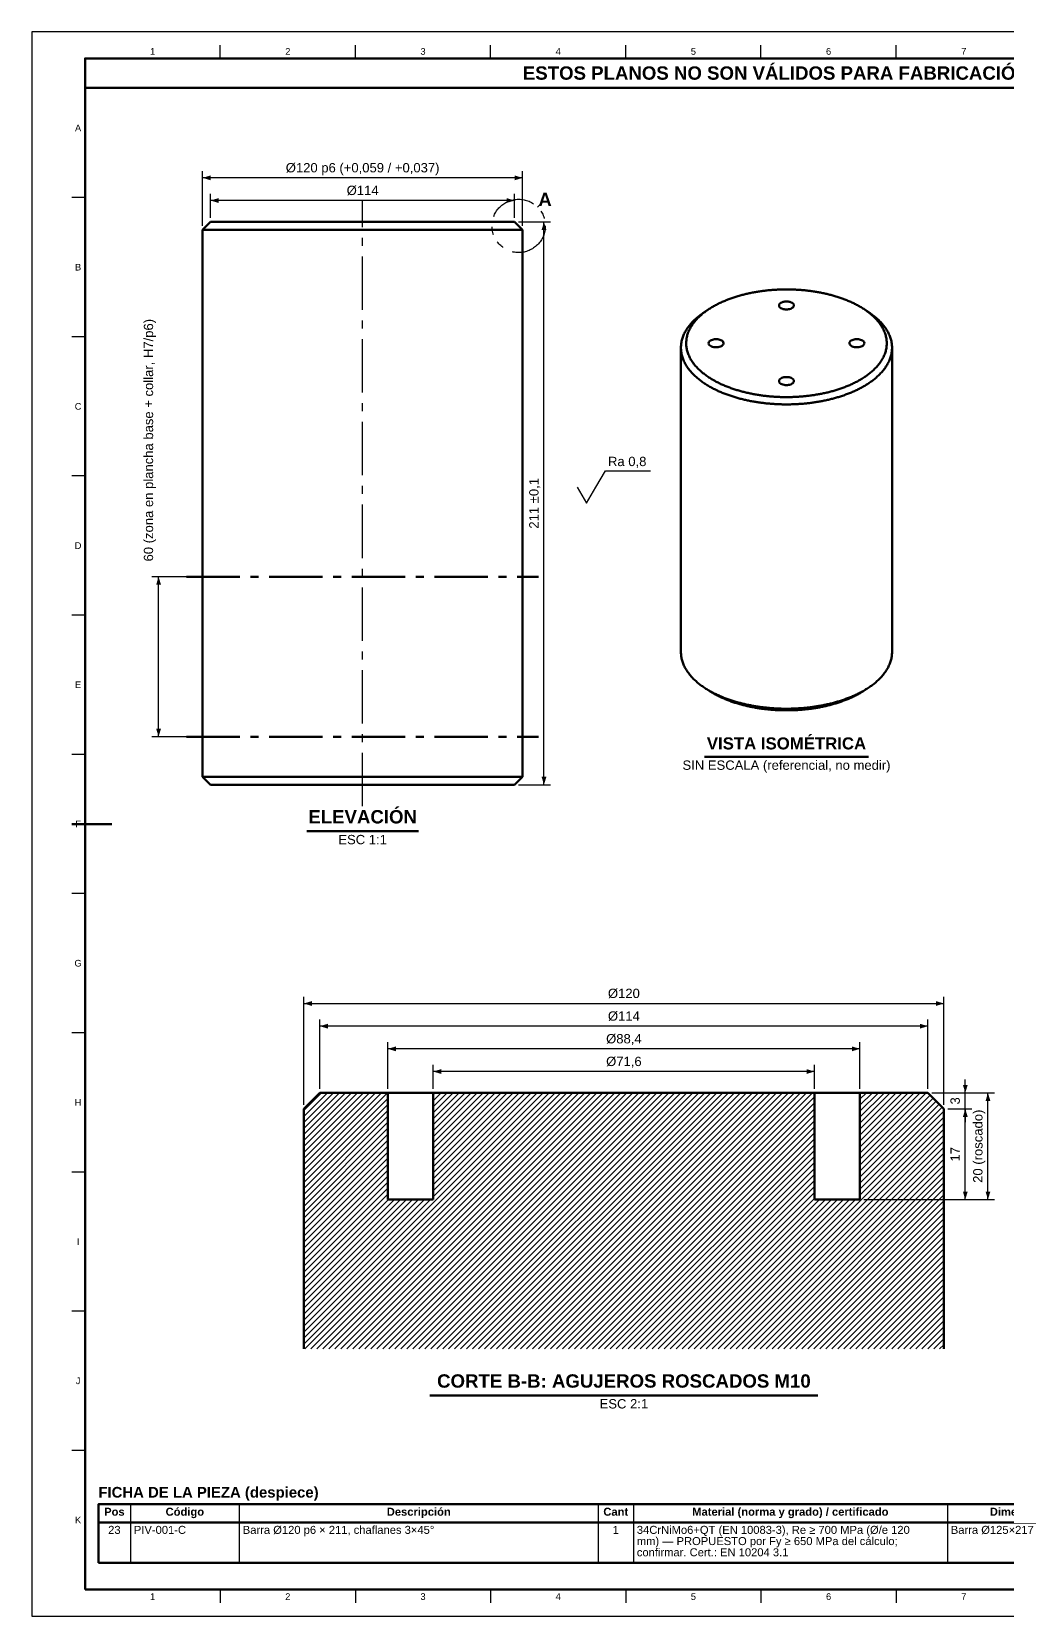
# Model space of a CAD drawing. Header units: millimetres. Extents: x 0 to 841, y 0 to 594.
# Drawn here: x 0 to 366, y 0 to 594 of the extents above; entities that cross this region are included whole.
import ezdxf
from ezdxf.enums import TextEntityAlignment as Align

# ---------------------------------------------------------------- set-up
doc = ezdxf.new("R2010")
doc.units = ezdxf.units.MM
doc.linetypes.add('EJE', pattern=[31, 20, -4, 3, -4])
doc.linetypes.add('FANTASMA', pattern=[35, 18, -4, 3, -3, 3, -4])
for name, color, linetype, lineweight in [('ACH', 7, 'CONTINUOUS', 13), ('COTA', 7, 'CONTINUOUS', 25), ('EJE', 7, 'EJE', 25), ('FANT', 7, 'FANTASMA', 25), ('FINA', 7, 'CONTINUOUS', 25), ('MARCO', 7, 'CONTINUOUS', 70), ('TRAT', 7, 'EJE', 50), ('TXT', 7, 'CONTINUOUS', 25), ('VIS', 7, 'CONTINUOUS', 50)]:
    doc.layers.add(name, color=color, linetype=linetype, lineweight=lineweight)
doc.styles.add('STD', font='LiberationSans-Regular.ttf')
doc.styles.add('STDB', font='LiberationSans-Bold.ttf')

msp = doc.modelspace()

# ---------------------------------------------------------------- hatches: boundary and pattern name
at = {"layer": 'ACH'}
h = msp.add_hatch(dxfattribs=at)
h.set_pattern_fill('ANSI31', scale=0.5)
h.paths.add_polyline_path([(102.04, 190.21), (108.04, 196.21), (133.54, 196.21), (133.54, 156.21), (150.54, 156.21), (150.54, 196.21), (293.54, 196.21), (293.54, 156.21), (310.54, 156.21), (310.54, 196.21), (336.04, 196.21), (342.04, 190.21), (342.04, 100.21), (102.04, 100.21)])

# ---------------------------------------------------------------- linework, layer by layer
at = {"layer": 'COTA'}
for p, q in [((64.08, 521.21), (64.08, 541.71)), ((184.08, 521.21), (184.08, 541.71)), ((184.08, 539.21), (64.08, 539.21)), ((67.08, 524.21), (67.08, 533.21)), ((181.08, 530.71), (67.08, 530.71)), ((181.08, 524.21), (181.08, 533.21)), ((182.58, 522.71), (194.58, 522.71)), ((192.08, 311.71), (192.08, 522.71)), ((62.58, 389.71), (45.08, 389.71)), ((47.58, 329.71), (47.58, 389.71)), ((62.58, 329.71), (45.08, 329.71)), ((182.58, 311.71), (194.58, 311.71)), ((102.04, 191.71), (102.04, 232.21)), ((342.04, 191.71), (342.04, 232.21)), ((102.04, 229.71), (342.04, 229.71)), ((108.04, 197.71), (108.04, 223.71)), ((336.04, 221.21), (108.04, 221.21)), ((336.04, 197.71), (336.04, 223.71)), ((133.54, 197.71), (133.54, 215.21)), ((310.54, 197.71), (310.54, 215.21)), ((310.54, 212.71), (133.54, 212.71)), ((150.54, 197.71), (150.54, 206.71)), ((293.54, 204.21), (150.54, 204.21)), ((293.54, 197.71), (293.54, 206.71)), ((337.54, 196.21), (352.54, 196.21)), ((337.54, 196.21), (361.04, 196.21)), ((350.04, 196.21), (350.04, 201.21)), ((350.04, 190.21), (350.04, 196.21)), ((358.54, 156.21), (358.54, 196.21)), ((343.54, 190.21), (352.54, 190.21)), ((343.54, 190.21), (352.54, 190.21)), ((350.04, 156.21), (350.04, 190.21)), ((350.04, 190.21), (350.04, 185.21)), ((312.04, 156.21), (352.54, 156.21)), ((312.04, 156.21), (361.04, 156.21))]:
    msp.add_line(p, q, dxfattribs=at)
for points in [[(211.58, 423.31), (215.08, 429.41), (232.07, 429.41)], [(204.58, 423.31), (208.08, 417.21), (211.58, 423.31)]]:
    msp.add_lwpolyline(points, dxfattribs=at)
for points in [[(64.08, 539.21), (67.08, 538.31), (67.08, 540.11)], [(184.08, 539.21), (181.08, 540.11), (181.08, 538.31)], [(67.08, 530.71), (70.08, 529.81), (70.08, 531.61)], [(181.08, 530.71), (178.08, 531.61), (178.08, 529.81)], [(192.08, 522.71), (191.18, 519.71), (192.98, 519.71)], [(47.58, 389.71), (46.68, 386.71), (48.48, 386.71)], [(47.58, 329.71), (48.48, 332.71), (46.68, 332.71)], [(192.08, 311.71), (192.98, 314.71), (191.18, 314.71)], [(102.04, 229.71), (105.04, 228.81), (105.04, 230.61)], [(342.04, 229.71), (339.04, 230.61), (339.04, 228.81)], [(108.04, 221.21), (111.04, 220.31), (111.04, 222.11)], [(336.04, 221.21), (333.04, 222.11), (333.04, 220.31)], [(133.54, 212.71), (136.54, 211.81), (136.54, 213.61)], [(310.54, 212.71), (307.54, 213.61), (307.54, 211.81)], [(150.54, 204.21), (153.54, 203.31), (153.54, 205.11)], [(293.54, 204.21), (290.54, 205.11), (290.54, 203.31)], [(350.04, 196.21), (350.94, 199.21), (349.14, 199.21)], [(358.54, 196.21), (357.64, 193.21), (359.44, 193.21)], [(350.04, 190.21), (349.14, 187.21), (350.94, 187.21)], [(350.04, 190.21), (349.14, 187.21), (350.94, 187.21)], [(350.04, 156.21), (350.94, 159.21), (349.14, 159.21)], [(358.54, 156.21), (359.44, 159.21), (357.64, 159.21)]]:
    msp.add_solid(points, dxfattribs=at)
at = {"layer": 'EJE'}
msp.add_line((124.08, 303.71), (124.08, 530.71), dxfattribs=at)
at = {"layer": 'FANT'}
msp.add_line((189.66, 528.28), (190.48, 529.11), dxfattribs=at)
msp.add_circle((182.58, 521.21), 10, dxfattribs=at)
at = {"layer": 'FINA'}
for p, q in [((70.69, 584), (70.69, 589)), ((121.38, 584), (121.38, 589)), ((172.06, 584), (172.06, 589)), ((222.75, 584), (222.75, 589)), ((273.44, 584), (273.44, 589)), ((324.12, 584), (324.12, 589)), ((20, 531.82), (15, 531.82)), ((20, 479.64), (15, 479.64)), ((20, 427.45), (15, 427.45)), ((20, 375.27), (15, 375.27)), ((20, 323.09), (15, 323.09)), ((20, 270.91), (15, 270.91)), ((20, 218.73), (15, 218.73)), ((20, 166.55), (15, 166.55)), ((20, 114.36), (15, 114.36)), ((20, 62.18), (15, 62.18)), ((37.01, 42), (37.01, 20)), ((77.85, 42), (77.85, 20)), ((212.38, 42), (212.38, 20)), ((225.59, 42), (225.59, 20)), ((343.31, 42), (343.31, 20)), ((25, 35.2), (646, 35.2)), ((70.69, 10), (70.69, 5)), ((121.38, 10), (121.38, 5)), ((172.06, 10), (172.06, 5)), ((222.75, 10), (222.75, 5)), ((273.44, 10), (273.44, 5)), ((324.12, 10), (324.12, 5))]:
    msp.add_line(p, q, dxfattribs=at)
msp.add_lwpolyline([(0, 0), (841, 0), (841, 594), (0, 594)], close=True, dxfattribs=at)
at = {"layer": 'MARCO'}
msp.add_line((15, 297), (30, 297), dxfattribs=at)
for points in [[(20, 10), (831, 10), (831, 584), (20, 584)], [(20, 573), (831, 573), (831, 584), (20, 584)]]:
    msp.add_lwpolyline(points, close=True, dxfattribs=at)
at = {"layer": 'TRAT'}
for p, q in [((58.08, 389.71), (190.08, 389.71)), ((58.08, 329.71), (190.08, 329.71))]:
    msp.add_line(p, q, dxfattribs=at)
at = {"layer": 'VIS'}
for p, q in [((252.29, 322.21), (313.71, 322.21)), ((103.15, 294.31), (145.01, 294.31)), ((149.29, 82.81), (294.79, 82.81)), ((25, 42), (25, 20)), ((25, 20), (646, 20))]:
    msp.add_line(p, q, dxfattribs=at)
for points in [[(67.08, 522.71), (64.08, 519.71)], [(64.08, 519.71), (64.68, 519.71), (65.28, 519.71), (65.88, 519.71), (66.48, 519.71), (67.08, 519.71), (67.68, 519.71), (68.28, 519.71), (68.88, 519.71), (69.48, 519.71), (70.08, 519.71), (70.68, 519.71), (71.28, 519.71), (71.88, 519.71), (72.48, 519.71), (73.08, 519.71), (73.68, 519.71), (74.28, 519.71), (74.88, 519.71), (75.48, 519.71), (76.08, 519.71), (76.68, 519.71), (77.28, 519.71), (77.88, 519.71), (78.48, 519.71), (79.08, 519.71), (79.68, 519.71), (80.28, 519.71), (80.88, 519.71), (81.48, 519.71), (82.08, 519.71), (82.68, 519.71), (83.28, 519.71), (83.88, 519.71), (84.48, 519.71), (85.08, 519.71), (85.68, 519.71), (86.28, 519.71), (86.88, 519.71), (87.48, 519.71), (88.08, 519.71), (88.68, 519.71), (89.28, 519.71), (89.88, 519.71), (90.48, 519.71), (91.08, 519.71), (91.68, 519.71), (92.28, 519.71), (92.88, 519.71), (93.48, 519.71), (94.08, 519.71), (94.68, 519.71), (95.28, 519.71), (95.88, 519.71), (96.48, 519.71), (97.08, 519.71), (97.68, 519.71), (98.28, 519.71), (98.88, 519.71), (99.48, 519.71), (100.08, 519.71), (100.68, 519.71), (101.28, 519.71), (101.88, 519.71), (102.48, 519.71), (103.08, 519.71), (103.68, 519.71), (104.28, 519.71), (104.88, 519.71), (105.48, 519.71), (106.08, 519.71), (106.68, 519.71), (107.28, 519.71), (107.88, 519.71), (108.48, 519.71), (109.08, 519.71), (109.68, 519.71), (110.28, 519.71), (110.88, 519.71), (111.48, 519.71), (112.08, 519.71), (112.68, 519.71), (113.28, 519.71), (113.88, 519.71), (114.48, 519.71), (115.08, 519.71), (115.68, 519.71), (116.28, 519.71), (116.88, 519.71), (117.48, 519.71), (118.08, 519.71), (118.68, 519.71), (119.28, 519.71), (119.88, 519.71), (120.48, 519.71), (121.08, 519.71), (121.68, 519.71), (122.28, 519.71), (122.88, 519.71), (123.48, 519.71), (124.08, 519.71), (124.68, 519.71), (125.28, 519.71), (125.88, 519.71), (126.48, 519.71), (127.08, 519.71), (127.68, 519.71), (128.28, 519.71), (128.88, 519.71), (129.48, 519.71), (130.08, 519.71), (130.68, 519.71), (131.28, 519.71), (131.88, 519.71), (132.48, 519.71), (133.08, 519.71), (133.68, 519.71), (134.28, 519.71), (134.88, 519.71), (135.48, 519.71), (136.08, 519.71), (136.68, 519.71), (137.28, 519.71), (137.88, 519.71), (138.48, 519.71), (139.08, 519.71), (139.68, 519.71), (140.28, 519.71), (140.88, 519.71), (141.48, 519.71), (142.08, 519.71), (142.68, 519.71), (143.28, 519.71), (143.88, 519.71), (144.48, 519.71), (145.08, 519.71), (145.68, 519.71), (146.28, 519.71), (146.88, 519.71), (147.48, 519.71), (148.08, 519.71), (148.68, 519.71), (149.28, 519.71), (149.88, 519.71), (150.48, 519.71), (151.08, 519.71), (151.68, 519.71), (152.28, 519.71), (152.88, 519.71), (153.48, 519.71), (154.08, 519.71), (154.68, 519.71), (155.28, 519.71), (155.88, 519.71), (156.48, 519.71), (157.08, 519.71), (157.68, 519.71), (158.28, 519.71), (158.88, 519.71), (159.48, 519.71), (160.08, 519.71), (160.68, 519.71), (161.28, 519.71), (161.88, 519.71), (162.48, 519.71), (163.08, 519.71), (163.68, 519.71), (164.28, 519.71), (164.88, 519.71), (165.48, 519.71), (166.08, 519.71), (166.68, 519.71), (167.28, 519.71), (167.88, 519.71), (168.48, 519.71), (169.08, 519.71), (169.68, 519.71), (170.28, 519.71), (170.88, 519.71), (171.48, 519.71), (172.08, 519.71), (172.68, 519.71), (173.28, 519.71), (173.88, 519.71), (174.48, 519.71), (175.08, 519.71), (175.68, 519.71), (176.28, 519.71), (176.88, 519.71), (177.48, 519.71), (178.08, 519.71), (178.68, 519.71), (179.28, 519.71), (179.88, 519.71), (180.48, 519.71), (181.08, 519.71), (181.68, 519.71), (182.28, 519.71), (182.88, 519.71), (183.48, 519.71), (184.08, 519.71)], [(64.08, 519.71), (64.08, 314.71)], [(67.08, 522.71), (67.68, 522.71), (68.28, 522.71), (68.88, 522.71), (69.48, 522.71), (70.08, 522.71), (70.68, 522.71), (71.28, 522.71), (71.88, 522.71), (72.48, 522.71), (73.08, 522.71), (73.68, 522.71), (74.28, 522.71), (74.88, 522.71), (75.48, 522.71), (76.08, 522.71), (76.68, 522.71), (77.28, 522.71), (77.88, 522.71), (78.48, 522.71), (79.08, 522.71), (79.68, 522.71), (80.28, 522.71), (80.88, 522.71), (81.48, 522.71), (82.08, 522.71), (82.68, 522.71), (83.28, 522.71), (83.88, 522.71), (84.48, 522.71), (85.08, 522.71), (85.68, 522.71), (86.28, 522.71), (86.88, 522.71), (87.48, 522.71), (88.08, 522.71), (88.68, 522.71), (89.28, 522.71), (89.88, 522.71), (90.48, 522.71), (91.08, 522.71), (91.68, 522.71), (92.28, 522.71), (92.88, 522.71), (93.48, 522.71), (94.08, 522.71), (94.68, 522.71), (95.28, 522.71), (95.88, 522.71), (96.48, 522.71), (97.08, 522.71), (97.68, 522.71), (98.28, 522.71), (98.88, 522.71), (99.48, 522.71), (100.08, 522.71), (100.68, 522.71), (101.28, 522.71), (101.88, 522.71), (102.48, 522.71), (103.08, 522.71), (103.68, 522.71), (104.28, 522.71), (104.88, 522.71), (105.48, 522.71), (106.08, 522.71), (106.68, 522.71), (107.28, 522.71), (107.88, 522.71), (108.48, 522.71), (109.08, 522.71), (109.68, 522.71), (110.28, 522.71), (110.88, 522.71), (111.48, 522.71), (112.08, 522.71), (112.68, 522.71), (113.28, 522.71), (113.88, 522.71), (114.48, 522.71), (115.08, 522.71), (115.68, 522.71), (116.28, 522.71), (116.88, 522.71), (117.48, 522.71), (118.08, 522.71), (118.68, 522.71), (119.28, 522.71), (119.88, 522.71), (120.48, 522.71), (121.08, 522.71), (121.68, 522.71), (122.28, 522.71), (122.88, 522.71), (123.48, 522.71), (124.08, 522.71), (124.68, 522.71), (125.28, 522.71), (125.88, 522.71), (126.48, 522.71), (127.08, 522.71), (127.68, 522.71), (128.28, 522.71), (128.88, 522.71), (129.48, 522.71), (130.08, 522.71), (130.68, 522.71), (131.28, 522.71), (131.88, 522.71), (132.48, 522.71), (133.08, 522.71), (133.68, 522.71), (134.28, 522.71), (134.88, 522.71), (135.48, 522.71), (136.08, 522.71), (136.68, 522.71), (137.28, 522.71), (137.88, 522.71), (138.48, 522.71), (139.08, 522.71), (139.68, 522.71), (140.28, 522.71), (140.88, 522.71), (141.48, 522.71), (142.08, 522.71), (142.68, 522.71), (143.28, 522.71), (143.88, 522.71), (144.48, 522.71), (145.08, 522.71), (145.68, 522.71), (146.28, 522.71), (146.88, 522.71), (147.48, 522.71), (148.08, 522.71), (148.68, 522.71), (149.28, 522.71), (149.88, 522.71), (150.48, 522.71), (151.08, 522.71), (151.68, 522.71), (152.28, 522.71), (152.88, 522.71), (153.48, 522.71), (154.08, 522.71), (154.68, 522.71), (155.28, 522.71), (155.88, 522.71), (156.48, 522.71), (157.08, 522.71), (157.68, 522.71), (158.28, 522.71), (158.88, 522.71), (159.48, 522.71), (160.08, 522.71), (160.68, 522.71), (161.28, 522.71), (161.88, 522.71), (162.48, 522.71), (163.08, 522.71), (163.68, 522.71), (164.28, 522.71), (164.88, 522.71), (165.48, 522.71), (166.08, 522.71), (166.68, 522.71), (167.28, 522.71), (167.88, 522.71), (168.48, 522.71), (169.08, 522.71), (169.68, 522.71), (170.28, 522.71), (170.88, 522.71), (171.48, 522.71), (172.08, 522.71), (172.68, 522.71), (173.28, 522.71), (173.88, 522.71), (174.48, 522.71), (175.08, 522.71), (175.68, 522.71), (176.28, 522.71), (176.88, 522.71), (177.48, 522.71), (178.08, 522.71), (178.68, 522.71), (179.28, 522.71), (179.88, 522.71), (180.48, 522.71), (181.08, 522.71)], [(184.08, 519.71), (181.08, 522.71)], [(184.08, 314.71), (184.08, 519.71)], [(312, 490.06), (311.67, 490.27), (311.33, 490.48), (310.99, 490.68), (310.65, 490.89), (310.31, 491.08), (309.96, 491.28), (309.62, 491.47), (309.27, 491.65), (308.91, 491.83), (308.56, 492.01), (308.2, 492.19), (307.85, 492.36), (307.49, 492.53), (307.13, 492.69), (306.77, 492.85), (306.4, 493.01), (306.04, 493.16), (305.67, 493.31), (305.3, 493.46), (304.93, 493.6), (304.56, 493.74), (304.19, 493.88), (303.82, 494.02), (303.45, 494.15), (303.07, 494.28), (302.7, 494.4), (302.32, 494.53), (301.94, 494.65), (301.56, 494.76), (301.18, 494.88), (300.8, 494.99), (300.42, 495.1), (300.04, 495.2), (299.66, 495.31), (299.28, 495.41), (298.89, 495.5), (298.51, 495.6), (298.12, 495.69), (297.74, 495.78), (297.35, 495.87), (296.96, 495.95), (296.57, 496.03), (296.19, 496.11), (295.8, 496.19), (295.41, 496.26), (295.02, 496.34), (294.63, 496.4), (294.24, 496.47), (293.85, 496.54), (293.46, 496.6), (293.07, 496.66), (292.67, 496.72), (292.28, 496.77), (291.89, 496.82), (291.5, 496.87), (291.1, 496.92), (290.71, 496.97), (290.31, 497.01), (289.92, 497.05), (289.53, 497.09), (289.13, 497.12), (288.74, 497.16), (288.34, 497.19), (287.95, 497.22), (287.55, 497.25), (287.16, 497.27), (286.76, 497.29), (286.37, 497.31), (285.97, 497.33), (285.57, 497.35), (285.18, 497.36), (284.78, 497.37), (284.39, 497.38), (283.99, 497.39), (283.59, 497.39), (283.2, 497.39), (282.8, 497.39), (282.41, 497.39), (282.01, 497.39), (281.61, 497.38), (281.22, 497.37), (280.82, 497.36), (280.43, 497.35), (280.03, 497.33), (279.63, 497.31), (279.24, 497.29), (278.84, 497.27), (278.45, 497.25), (278.05, 497.22), (277.66, 497.19), (277.26, 497.16), (276.87, 497.12), (276.47, 497.09), (276.08, 497.05), (275.69, 497.01), (275.29, 496.97), (274.9, 496.92), (274.5, 496.87), (274.11, 496.82), (273.72, 496.77), (273.33, 496.72), (272.93, 496.66), (272.54, 496.6), (272.15, 496.54), (271.76, 496.47), (271.37, 496.4), (270.98, 496.34), (270.59, 496.26), (270.2, 496.19), (269.81, 496.11), (269.43, 496.03), (269.04, 495.95), (268.65, 495.87), (268.26, 495.78), (267.88, 495.69), (267.49, 495.6), (267.11, 495.5), (266.72, 495.41), (266.34, 495.31), (265.96, 495.2), (265.58, 495.1), (265.2, 494.99), (264.82, 494.88), (264.44, 494.76), (264.06, 494.65), (263.68, 494.53), (263.3, 494.4), (262.93, 494.28), (262.55, 494.15), (262.18, 494.02), (261.81, 493.88), (261.44, 493.74), (261.07, 493.6), (260.7, 493.46), (260.33, 493.31), (259.96, 493.16), (259.6, 493.01), (259.23, 492.85), (258.87, 492.69), (258.51, 492.53), (258.15, 492.36), (257.8, 492.19), (257.44, 492.01), (257.09, 491.83), (256.73, 491.65), (256.38, 491.47), (256.04, 491.28), (255.69, 491.08), (255.35, 490.89), (255.01, 490.68), (254.67, 490.48), (254.33, 490.27), (254, 490.06)], [(252.47, 489.06), (252.13, 488.84), (251.8, 488.61), (251.47, 488.38), (251.14, 488.15), (250.82, 487.91), (250.5, 487.66), (250.18, 487.41), (249.86, 487.16), (249.55, 486.9), (249.25, 486.63), (248.95, 486.37), (248.65, 486.09), (248.36, 485.81), (248.07, 485.53), (247.79, 485.24), (247.51, 484.95), (247.24, 484.65), (246.98, 484.34), (246.72, 484.03), (246.47, 483.71), (246.22, 483.39), (245.99, 483.06), (245.76, 482.73), (245.54, 482.39), (245.33, 482.05), (245.12, 481.7), (244.93, 481.35), (244.75, 480.99), (244.57, 480.62), (244.41, 480.25), (244.26, 479.88), (244.12, 479.5), (243.99, 479.12), (243.87, 478.73), (243.77, 478.34), (243.68, 477.94), (243.6, 477.55), (243.54, 477.15), (243.49, 476.75), (243.45, 476.35), (243.43, 475.94), (243.42, 475.54)], [(254, 490.06), (253.67, 489.84), (253.34, 489.61), (253.01, 489.39), (252.69, 489.15), (252.37, 488.92), (252.06, 488.68), (251.75, 488.43), (251.44, 488.18), (251.14, 487.92), (250.84, 487.66), (250.54, 487.4), (250.25, 487.13), (249.97, 486.85), (249.69, 486.57), (249.42, 486.28), (249.15, 485.99), (248.89, 485.69), (248.63, 485.39), (248.38, 485.08), (248.14, 484.77), (247.9, 484.45), (247.68, 484.12), (247.46, 483.79), (247.25, 483.46), (247.05, 483.11), (246.86, 482.77), (246.67, 482.41), (246.5, 482.06), (246.34, 481.69), (246.19, 481.33), (246.06, 480.95), (245.93, 480.58), (245.82, 480.2), (245.72, 479.81), (245.63, 479.43), (245.56, 479.04), (245.5, 478.65), (245.45, 478.25), (245.42, 477.86), (245.41, 477.46), (245.4, 477.06), (245.42, 476.67), (245.44, 476.27), (245.48, 475.88), (245.54, 475.48), (245.61, 475.09), (245.69, 474.71), (245.79, 474.32), (245.9, 473.94), (246.02, 473.56), (246.16, 473.19), (246.3, 472.82), (246.46, 472.46), (246.63, 472.1), (246.81, 471.74), (247, 471.4), (247.19, 471.05), (247.4, 470.71), (247.62, 470.38), (247.84, 470.05), (248.08, 469.73), (248.32, 469.42), (248.56, 469.11), (248.82, 468.8), (249.08, 468.5), (249.34, 468.21), (249.62, 467.92), (249.89, 467.64), (250.18, 467.36), (250.47, 467.09), (250.76, 466.82), (251.06, 466.56), (251.36, 466.3), (251.67, 466.05), (251.98, 465.81), (252.29, 465.56), (252.61, 465.33), (252.93, 465.09), (253.25, 464.86), (253.58, 464.64), (253.91, 464.42), (254.24, 464.2), (254.58, 463.99), (254.92, 463.79), (255.26, 463.58), (255.6, 463.39), (255.95, 463.19), (256.29, 463), (256.64, 462.81), (257, 462.63), (257.35, 462.45), (257.71, 462.27), (258.06, 462.1), (258.42, 461.93), (258.78, 461.77), (259.14, 461.61), (259.51, 461.45), (259.87, 461.29), (260.24, 461.14), (260.61, 460.99), (260.98, 460.85), (261.35, 460.71), (261.72, 460.57), (262.09, 460.43), (262.47, 460.3), (262.84, 460.17), (263.22, 460.04), (263.59, 459.92), (263.97, 459.8), (264.35, 459.68), (264.73, 459.57), (265.11, 459.45), (265.49, 459.35), (265.87, 459.24), (266.26, 459.13), (266.64, 459.03), (267.02, 458.94), (267.41, 458.84), (267.79, 458.75), (268.18, 458.66), (268.57, 458.57), (268.95, 458.48), (269.34, 458.4), (269.73, 458.32), (270.12, 458.24), (270.51, 458.17), (270.9, 458.1), (271.29, 458.03), (271.68, 457.96), (272.07, 457.89), (272.46, 457.83), (272.86, 457.77), (273.25, 457.71), (273.64, 457.66), (274.03, 457.61), (274.43, 457.55), (274.82, 457.51), (275.21, 457.46), (275.61, 457.42), (276, 457.38), (276.4, 457.34), (276.79, 457.3), (277.19, 457.27), (277.58, 457.23), (277.98, 457.2), (278.37, 457.18), (278.77, 457.15), (279.17, 457.13), (279.56, 457.11), (279.96, 457.09), (280.35, 457.07), (280.75, 457.06), (281.15, 457.05), (281.54, 457.04), (281.94, 457.03), (282.34, 457.03), (282.73, 457.02), (283.13, 457.02), (283.53, 457.02), (283.92, 457.03), (284.32, 457.04), (284.72, 457.04), (285.11, 457.05), (285.51, 457.07), (285.91, 457.08), (286.3, 457.1), (286.7, 457.12), (287.09, 457.14), (287.49, 457.17), (287.89, 457.19), (288.28, 457.22), (288.68, 457.25), (289.07, 457.29), (289.47, 457.32), (289.86, 457.36), (290.26, 457.4), (290.65, 457.44), (291.04, 457.49), (291.44, 457.54), (291.83, 457.59), (292.23, 457.64), (292.62, 457.69), (293.01, 457.75), (293.4, 457.81), (293.79, 457.87), (294.19, 457.94), (294.58, 458), (294.97, 458.07), (295.36, 458.14), (295.75, 458.22), (296.14, 458.29), (296.52, 458.37), (296.91, 458.46), (297.3, 458.54), (297.69, 458.63), (298.07, 458.72), (298.46, 458.81), (298.84, 458.9), (299.23, 459), (299.61, 459.1), (300, 459.2), (300.38, 459.31), (300.76, 459.42), (301.14, 459.53), (301.52, 459.64), (301.9, 459.76), (302.28, 459.88), (302.66, 460), (303.03, 460.13), (303.41, 460.25), (303.78, 460.39), (304.15, 460.52), (304.53, 460.66), (304.9, 460.8), (305.27, 460.94), (305.63, 461.09), (306, 461.24), (306.37, 461.39), (306.73, 461.55), (307.09, 461.71), (307.46, 461.88), (307.81, 462.04), (308.17, 462.21), (308.53, 462.39), (308.88, 462.57), (309.24, 462.75), (309.59, 462.93)], [(254, 490.06), (252.47, 489.06)], [(280.2, 491.37), (280.29, 491.77), (280.54, 492.09), (280.85, 492.34), (281.21, 492.53), (281.59, 492.68), (281.99, 492.78), (282.39, 492.84), (282.8, 492.88), (283.2, 492.88), (283.61, 492.84), (284.01, 492.78), (284.41, 492.68), (284.79, 492.53), (285.15, 492.34), (285.46, 492.09), (285.71, 491.77), (285.8, 491.37)], [(284.98, 490.31), (284.6, 490.14), (284.19, 490.01), (283.78, 489.93), (283.35, 489.88), (282.93, 489.87), (282.51, 489.89), (282.09, 489.95), (281.67, 490.05), (281.28, 490.19), (280.9, 490.38), (280.56, 490.63), (280.3, 490.97), (280.2, 491.37)], [(285.8, 491.37), (285.77, 491.14), (285.68, 490.93), (285.54, 490.74), (285.37, 490.57), (285.18, 490.43), (284.98, 490.31)], [(309.59, 462.93), (309.94, 463.13), (310.28, 463.32), (310.63, 463.52), (310.97, 463.72), (311.31, 463.93), (311.65, 464.14), (311.99, 464.35), (312.32, 464.57), (312.65, 464.79), (312.97, 465.02), (313.3, 465.25), (313.62, 465.49), (313.93, 465.73), (314.25, 465.98), (314.55, 466.23), (314.86, 466.49), (315.16, 466.75), (315.45, 467.02), (315.74, 467.29), (316.03, 467.57), (316.31, 467.85), (316.59, 468.14), (316.86, 468.43), (317.12, 468.73), (317.38, 469.03), (317.63, 469.34), (317.87, 469.66), (318.1, 469.98), (318.33, 470.31), (318.55, 470.64), (318.76, 470.98), (318.96, 471.32), (319.15, 471.67), (319.34, 472.02), (319.51, 472.38), (319.67, 472.75), (319.82, 473.12), (319.95, 473.49), (320.08, 473.87), (320.19, 474.25), (320.29, 474.64), (320.38, 475.02), (320.45, 475.42), (320.51, 475.81), (320.55, 476.2), (320.58, 476.6), (320.6, 477), (320.6, 477.4), (320.58, 477.8), (320.55, 478.19), (320.51, 478.59), (320.45, 478.98), (320.38, 479.37), (320.3, 479.76), (320.2, 480.15), (320.09, 480.53), (319.96, 480.91), (319.82, 481.28), (319.68, 481.65), (319.52, 482.02), (319.34, 482.38), (319.16, 482.73), (318.97, 483.08), (318.77, 483.42), (318.56, 483.76), (318.34, 484.1), (318.12, 484.42), (317.88, 484.74), (317.64, 485.06), (317.39, 485.37), (317.13, 485.67), (316.87, 485.97), (316.6, 486.27), (316.33, 486.55), (316.04, 486.84), (315.76, 487.11), (315.47, 487.39), (315.17, 487.65), (314.87, 487.92), (314.57, 488.17), (314.26, 488.42), (313.95, 488.67), (313.63, 488.91), (313.31, 489.15), (312.99, 489.38), (312.66, 489.61), (312.33, 489.84), (312, 490.06)], [(312, 490.06), (313.53, 489.06)], [(322.58, 475.54), (322.57, 475.94), (322.55, 476.35), (322.51, 476.75), (322.46, 477.15), (322.4, 477.55), (322.32, 477.94), (322.23, 478.34), (322.13, 478.73), (322.01, 479.12), (321.88, 479.5), (321.74, 479.88), (321.59, 480.25), (321.43, 480.62), (321.25, 480.99), (321.07, 481.35), (320.88, 481.7), (320.67, 482.05), (320.46, 482.39), (320.24, 482.73), (320.01, 483.06), (319.78, 483.39), (319.53, 483.71), (319.28, 484.03), (319.02, 484.34), (318.76, 484.65), (318.49, 484.95), (318.21, 485.24), (317.93, 485.53), (317.64, 485.81), (317.35, 486.09), (317.05, 486.37), (316.75, 486.63), (316.45, 486.9), (316.14, 487.16), (315.82, 487.41), (315.5, 487.66), (315.18, 487.91), (314.86, 488.15), (314.53, 488.38), (314.2, 488.61), (313.87, 488.84), (313.53, 489.06)], [(243.42, 475.54), (243.43, 475.14), (243.45, 474.75), (243.49, 474.35), (243.53, 473.96), (243.59, 473.56), (243.67, 473.17), (243.76, 472.79), (243.86, 472.4), (243.97, 472.02), (244.09, 471.65), (244.23, 471.27), (244.38, 470.9), (244.53, 470.54), (244.7, 470.18), (244.88, 469.83), (245.07, 469.48), (245.27, 469.13), (245.47, 468.79), (245.69, 468.46), (245.91, 468.13), (246.14, 467.8), (246.38, 467.49), (246.62, 467.17), (246.87, 466.87), (247.13, 466.56), (247.39, 466.27), (247.66, 465.97), (247.93, 465.69), (248.21, 465.41), (248.5, 465.13), (248.79, 464.86), (249.08, 464.59), (249.38, 464.33), (249.68, 464.07), (249.99, 463.82), (250.3, 463.57), (250.61, 463.33), (250.93, 463.09), (251.25, 462.85), (251.57, 462.62), (251.9, 462.4), (252.23, 462.18), (252.56, 461.96), (252.9, 461.75), (253.23, 461.54), (253.57, 461.33), (253.91, 461.13), (254.26, 460.93), (254.61, 460.74), (254.95, 460.55), (255.3, 460.36), (255.66, 460.18), (256.01, 460), (256.37, 459.82), (256.72, 459.65), (257.08, 459.48), (257.44, 459.31), (257.81, 459.15), (258.17, 458.99), (258.53, 458.84), (258.9, 458.68), (259.27, 458.53), (259.64, 458.39), (260.01, 458.24), (260.38, 458.1), (260.75, 457.97), (261.12, 457.83), (261.5, 457.7), (261.87, 457.57), (262.25, 457.45), (262.63, 457.32), (263.01, 457.2), (263.39, 457.08), (263.77, 456.97), (264.15, 456.86), (264.53, 456.75), (264.91, 456.64), (265.29, 456.54), (265.68, 456.43), (266.06, 456.34), (266.45, 456.24), (266.83, 456.14), (267.22, 456.05), (267.61, 455.96), (267.99, 455.88), (268.38, 455.79), (268.77, 455.71), (269.16, 455.63), (269.55, 455.56), (269.94, 455.48), (270.33, 455.41), (270.72, 455.34), (271.11, 455.27), (271.5, 455.21), (271.89, 455.14), (272.29, 455.08), (272.68, 455.03), (273.07, 454.97), (273.47, 454.92), (273.86, 454.87), (274.25, 454.82), (274.65, 454.77), (275.04, 454.72), (275.44, 454.68), (275.83, 454.64), (276.23, 454.6), (276.62, 454.57), (277.02, 454.53), (277.41, 454.5), (277.81, 454.47), (278.2, 454.45), (278.6, 454.42), (279, 454.4), (279.39, 454.38), (279.79, 454.36), (280.19, 454.34), (280.58, 454.33), (280.98, 454.32), (281.38, 454.31), (281.77, 454.3), (282.17, 454.3), (282.57, 454.29), (282.97, 454.29), (283.36, 454.29), (283.76, 454.29), (284.16, 454.3), (284.55, 454.31), (284.95, 454.32), (285.35, 454.33), (285.74, 454.34), (286.14, 454.36), (286.54, 454.38), (286.93, 454.4), (287.33, 454.42), (287.73, 454.44), (288.12, 454.47), (288.52, 454.5), (288.91, 454.53), (289.31, 454.56), (289.7, 454.6), (290.1, 454.64), (290.49, 454.68), (290.89, 454.72), (291.28, 454.76), (291.68, 454.81), (292.07, 454.86), (292.47, 454.91), (292.86, 454.96), (293.25, 455.02), (293.64, 455.07), (294.04, 455.13), (294.43, 455.2), (294.82, 455.26), (295.21, 455.33), (295.6, 455.4), (295.99, 455.47), (296.38, 455.54), (296.77, 455.62), (297.16, 455.7), (297.55, 455.78), (297.94, 455.86), (298.33, 455.95), (298.71, 456.04), (299.1, 456.13), (299.49, 456.22), (299.87, 456.32), (300.26, 456.42), (300.64, 456.52), (301.02, 456.62), (301.4, 456.73), (301.79, 456.84), (302.17, 456.95), (302.55, 457.06), (302.93, 457.18), (303.31, 457.3), (303.68, 457.42), (304.06, 457.55), (304.44, 457.68), (304.81, 457.81), (305.18, 457.94), (305.56, 458.08), (305.93, 458.22), (306.3, 458.36), (306.67, 458.51), (307.03, 458.66), (307.4, 458.81), (307.77, 458.97), (308.13, 459.12), (308.49, 459.29), (308.85, 459.45), (309.21, 459.62), (309.57, 459.79), (309.93, 459.97), (310.28, 460.15), (310.63, 460.33), (310.98, 460.51)], [(243.42, 475.54), (243.42, 361.46)], [(253.81, 477.21), (253.91, 477.6), (254.15, 477.93), (254.47, 478.18), (254.83, 478.37), (255.21, 478.51), (255.6, 478.61), (256.01, 478.68), (256.41, 478.71), (256.82, 478.71), (257.22, 478.68), (257.63, 478.61), (258.02, 478.51), (258.4, 478.37), (258.76, 478.18), (259.08, 477.93), (259.32, 477.6), (259.42, 477.21)], [(258.6, 476.14), (258.21, 475.97), (257.81, 475.85), (257.39, 475.76), (256.97, 475.72), (256.55, 475.7), (256.12, 475.73), (255.7, 475.79), (255.29, 475.88), (254.89, 476.02), (254.51, 476.21), (254.17, 476.47), (253.92, 476.8), (253.81, 477.21)], [(259.42, 477.21), (259.39, 476.98), (259.29, 476.76), (259.15, 476.57), (258.99, 476.41), (258.8, 476.27), (258.6, 476.14)], [(306.58, 477.21), (306.68, 477.6), (306.92, 477.93), (307.24, 478.18), (307.6, 478.37), (307.98, 478.51), (308.37, 478.61), (308.78, 478.68), (309.18, 478.71), (309.59, 478.71), (309.99, 478.68), (310.4, 478.61), (310.79, 478.51), (311.17, 478.37), (311.53, 478.18), (311.85, 477.93), (312.09, 477.6), (312.19, 477.21)], [(311.37, 476.14), (310.98, 475.97), (310.58, 475.85), (310.16, 475.76), (309.74, 475.72), (309.31, 475.7), (308.89, 475.73), (308.47, 475.79), (308.06, 475.88), (307.66, 476.02), (307.28, 476.21), (306.94, 476.47), (306.69, 476.8), (306.58, 477.21)], [(310.98, 460.51), (311.33, 460.7), (311.68, 460.9), (312.03, 461.1), (312.37, 461.3), (312.71, 461.5), (313.05, 461.71), (313.39, 461.93), (313.72, 462.14), (314.05, 462.37), (314.38, 462.59), (314.71, 462.82), (315.03, 463.06), (315.35, 463.3), (315.66, 463.54), (315.97, 463.79), (316.28, 464.04), (316.59, 464.3), (316.88, 464.56), (317.18, 464.83), (317.47, 465.1), (317.76, 465.38), (318.04, 465.66), (318.31, 465.95), (318.58, 466.24), (318.85, 466.54), (319.11, 466.84), (319.36, 467.15), (319.61, 467.46), (319.84, 467.78), (320.08, 468.11), (320.3, 468.44), (320.51, 468.77), (320.72, 469.11), (320.92, 469.46), (321.11, 469.81), (321.29, 470.16), (321.46, 470.52), (321.62, 470.89), (321.77, 471.26), (321.9, 471.63), (322.03, 472.01), (322.14, 472.39), (322.24, 472.78), (322.33, 473.17), (322.4, 473.56), (322.47, 473.95), (322.51, 474.35), (322.55, 474.74), (322.57, 475.14), (322.58, 475.54)], [(312.19, 477.21), (312.15, 476.98), (312.06, 476.76), (311.92, 476.57), (311.76, 476.41), (311.57, 476.27), (311.37, 476.14)], [(322.58, 475.54), (322.58, 361.46)], [(280.2, 463.04), (280.29, 463.43), (280.54, 463.76), (280.85, 464.01), (281.21, 464.2), (281.59, 464.35), (281.99, 464.45), (282.39, 464.51), (282.8, 464.54), (283.2, 464.54), (283.61, 464.51), (284.01, 464.45), (284.41, 464.35), (284.79, 464.2), (285.15, 464.01), (285.46, 463.76), (285.71, 463.43), (285.8, 463.04)], [(284.98, 461.98), (284.6, 461.81), (284.19, 461.68), (283.78, 461.6), (283.35, 461.55), (282.93, 461.54), (282.51, 461.56), (282.09, 461.62), (281.67, 461.72), (281.28, 461.86), (280.9, 462.05), (280.56, 462.3), (280.3, 462.64), (280.2, 463.04)], [(285.8, 463.04), (285.77, 462.81), (285.68, 462.6), (285.54, 462.41), (285.37, 462.24), (285.18, 462.1), (284.98, 461.98)], [(243.42, 361.46), (243.43, 361.06), (243.45, 360.65), (243.49, 360.25), (243.54, 359.85), (243.6, 359.45), (243.68, 359.06), (243.77, 358.66), (243.87, 358.27), (243.99, 357.88), (244.12, 357.5), (244.26, 357.12), (244.41, 356.75), (244.57, 356.38), (244.75, 356.01), (244.93, 355.65), (245.12, 355.3), (245.33, 354.95), (245.54, 354.61), (245.76, 354.27), (245.99, 353.94), (246.22, 353.61), (246.47, 353.29), (246.72, 352.97), (246.98, 352.66), (247.24, 352.35), (247.51, 352.05), (247.79, 351.76), (248.07, 351.47), (248.36, 351.19), (248.65, 350.91), (248.95, 350.63), (249.25, 350.37), (249.55, 350.1), (249.86, 349.84), (250.18, 349.59), (250.5, 349.34), (250.82, 349.09), (251.14, 348.85), (251.47, 348.62), (251.8, 348.39), (252.13, 348.16), (252.47, 347.94)], [(313.53, 347.94), (313.87, 348.16), (314.2, 348.39), (314.53, 348.62), (314.86, 348.85), (315.18, 349.09), (315.5, 349.34), (315.82, 349.59), (316.14, 349.84), (316.45, 350.1), (316.75, 350.37), (317.05, 350.63), (317.35, 350.91), (317.64, 351.19), (317.93, 351.47), (318.21, 351.76), (318.49, 352.05), (318.76, 352.35), (319.02, 352.66), (319.28, 352.97), (319.53, 353.29), (319.78, 353.61), (320.01, 353.94), (320.24, 354.27), (320.46, 354.61), (320.67, 354.95), (320.88, 355.3), (321.07, 355.65), (321.25, 356.01), (321.43, 356.38), (321.59, 356.75), (321.74, 357.12), (321.88, 357.5), (322.01, 357.88), (322.13, 358.27), (322.23, 358.66), (322.32, 359.06), (322.4, 359.45), (322.46, 359.85), (322.51, 360.25), (322.55, 360.65), (322.57, 361.06), (322.58, 361.46)], [(252.47, 347.94), (252.81, 347.72), (253.14, 347.51), (253.48, 347.31), (253.83, 347.1), (254.17, 346.9), (254.52, 346.71), (254.86, 346.52), (255.22, 346.33), (255.57, 346.14), (255.92, 345.96), (256.28, 345.79), (256.64, 345.61), (256.99, 345.44), (257.36, 345.28), (257.72, 345.11), (258.08, 344.95), (258.45, 344.8), (258.81, 344.64), (259.18, 344.49), (259.55, 344.34), (259.92, 344.2), (260.29, 344.06), (260.67, 343.92), (261.04, 343.78), (261.42, 343.65), (261.79, 343.52), (262.17, 343.39), (262.55, 343.27), (262.92, 343.15), (263.3, 343.03), (263.68, 342.91), (264.07, 342.8), (264.45, 342.69), (264.83, 342.58), (265.21, 342.48), (265.6, 342.38), (265.98, 342.28), (266.37, 342.18), (266.76, 342.08), (267.14, 341.99), (267.53, 341.9), (267.92, 341.82), (268.31, 341.73), (268.7, 341.65), (269.08, 341.57), (269.48, 341.49), (269.87, 341.42), (270.26, 341.34), (270.65, 341.27), (271.04, 341.21), (271.43, 341.14), (271.82, 341.08), (272.22, 341.02), (272.61, 340.96), (273, 340.9), (273.4, 340.85), (273.79, 340.8), (274.19, 340.75), (274.58, 340.7), (274.98, 340.65), (275.37, 340.61), (275.77, 340.57), (276.16, 340.53), (276.56, 340.5), (276.96, 340.46), (277.35, 340.43), (277.75, 340.4), (278.15, 340.37), (278.54, 340.35), (278.94, 340.32), (279.34, 340.3), (279.73, 340.28), (280.13, 340.27), (280.53, 340.25), (280.93, 340.24), (281.32, 340.23), (281.72, 340.22), (282.12, 340.22), (282.52, 340.21), (282.91, 340.21), (283.31, 340.21), (283.71, 340.22), (284.11, 340.22), (284.51, 340.23), (284.9, 340.24), (285.3, 340.25), (285.7, 340.26), (286.09, 340.28), (286.49, 340.3), (286.89, 340.32), (287.29, 340.34), (287.68, 340.36), (288.08, 340.39), (288.48, 340.42), (288.87, 340.45), (289.27, 340.48), (289.67, 340.52), (290.06, 340.55), (290.46, 340.59), (290.85, 340.63), (291.25, 340.68), (291.64, 340.73), (292.04, 340.77), (292.43, 340.82), (292.83, 340.88), (293.22, 340.93), (293.61, 340.99), (294.01, 341.05), (294.4, 341.11), (294.79, 341.18), (295.18, 341.24), (295.58, 341.31), (295.97, 341.38), (296.36, 341.46), (296.75, 341.54), (297.14, 341.61), (297.53, 341.7), (297.92, 341.78), (298.3, 341.87), (298.69, 341.95), (299.08, 342.04), (299.46, 342.14), (299.85, 342.23), (300.24, 342.33), (300.62, 342.43), (301, 342.54), (301.39, 342.64), (301.77, 342.75), (302.15, 342.87), (302.53, 342.98), (302.91, 343.1), (303.29, 343.22), (303.67, 343.34), (304.05, 343.47), (304.42, 343.59), (304.8, 343.73), (305.17, 343.86), (305.55, 344), (305.92, 344.14), (306.29, 344.28), (306.66, 344.43), (307.03, 344.58), (307.39, 344.73), (307.76, 344.88), (308.13, 345.04), (308.49, 345.21), (308.85, 345.37), (309.21, 345.54), (309.57, 345.71), (309.93, 345.89), (310.28, 346.07), (310.63, 346.25), (310.98, 346.44)], [(254, 346.94), (252.47, 347.94)], [(254, 346.94), (254.33, 346.73), (254.67, 346.52), (255.01, 346.32), (255.35, 346.11), (255.69, 345.92), (256.04, 345.72), (256.38, 345.53), (256.73, 345.35), (257.08, 345.17), (257.44, 344.99), (257.79, 344.81), (258.15, 344.64), (258.51, 344.48), (258.87, 344.31), (259.23, 344.15), (259.59, 343.99), (259.96, 343.84), (260.33, 343.69), (260.69, 343.54), (261.06, 343.4), (261.43, 343.26), (261.8, 343.12), (262.17, 342.98), (262.55, 342.85), (262.92, 342.72), (263.3, 342.6), (263.67, 342.48), (264.05, 342.36), (264.43, 342.24), (264.81, 342.13), (265.19, 342.01), (265.57, 341.91), (265.95, 341.8), (266.33, 341.7), (266.72, 341.6), (267.1, 341.5), (267.48, 341.4), (267.87, 341.31), (268.26, 341.22), (268.64, 341.14), (269.03, 341.05), (269.42, 340.97), (269.8, 340.89), (270.19, 340.81), (270.58, 340.74), (270.97, 340.67), (271.36, 340.6), (271.75, 340.53), (272.14, 340.47), (272.53, 340.4), (272.92, 340.34), (273.31, 340.29), (273.71, 340.23), (274.1, 340.18), (274.49, 340.13), (274.88, 340.08), (275.28, 340.04), (275.67, 339.99), (276.07, 339.95), (276.46, 339.91), (276.85, 339.88), (277.25, 339.84), (277.64, 339.81), (278.04, 339.78), (278.43, 339.75), (278.83, 339.73), (279.22, 339.71), (279.62, 339.69), (280.01, 339.67), (280.41, 339.65), (280.81, 339.64), (281.2, 339.63), (281.6, 339.62), (281.99, 339.61), (282.39, 339.61), (282.78, 339.61), (283.18, 339.61), (283.58, 339.61), (283.97, 339.61), (284.37, 339.62), (284.76, 339.63), (285.16, 339.64), (285.55, 339.65), (285.95, 339.67), (286.35, 339.69), (286.74, 339.71), (287.14, 339.73), (287.53, 339.75), (287.93, 339.78), (288.32, 339.81), (288.72, 339.84), (289.11, 339.87), (289.51, 339.91), (289.9, 339.95), (290.29, 339.99), (290.69, 340.03), (291.08, 340.08), (291.47, 340.12), (291.87, 340.17), (292.26, 340.23), (292.65, 340.28), (293.04, 340.34), (293.43, 340.4), (293.82, 340.46), (294.21, 340.52), (294.61, 340.59), (294.99, 340.66), (295.38, 340.73), (295.77, 340.81), (296.16, 340.88), (296.55, 340.96), (296.94, 341.04), (297.32, 341.13), (297.71, 341.21), (298.1, 341.3), (298.48, 341.4), (298.87, 341.49), (299.25, 341.59), (299.63, 341.69), (300.01, 341.79), (300.4, 341.9), (300.78, 342), (301.16, 342.11), (301.54, 342.23), (301.91, 342.35), (302.29, 342.46), (302.67, 342.59), (303.04, 342.71), (303.42, 342.84), (303.79, 342.97), (304.16, 343.11), (304.54, 343.24), (304.91, 343.39), (305.27, 343.53), (305.64, 343.68), (306.01, 343.83), (306.37, 343.98), (306.74, 344.14), (307.1, 344.3), (307.46, 344.46), (307.82, 344.63), (308.17, 344.8), (308.53, 344.97), (308.88, 345.15), (309.24, 345.33), (309.59, 345.52)], [(309.59, 345.52), (309.94, 345.71), (310.29, 345.9), (310.64, 346.1), (310.98, 346.31), (311.32, 346.52), (311.66, 346.73), (312, 346.94)], [(310.98, 346.44), (311.36, 346.64), (311.72, 346.84), (312.09, 347.05), (312.45, 347.27), (312.81, 347.49), (313.17, 347.71), (313.53, 347.94)], [(312, 346.94), (313.53, 347.94)], [(64.08, 314.71), (64.68, 314.71), (65.28, 314.71), (65.88, 314.71), (66.48, 314.71), (67.08, 314.71), (67.68, 314.71), (68.28, 314.71), (68.88, 314.71), (69.48, 314.71), (70.08, 314.71), (70.68, 314.71), (71.28, 314.71), (71.88, 314.71), (72.48, 314.71), (73.08, 314.71), (73.68, 314.71), (74.28, 314.71), (74.88, 314.71), (75.48, 314.71), (76.08, 314.71), (76.68, 314.71), (77.28, 314.71), (77.88, 314.71), (78.48, 314.71), (79.08, 314.71), (79.68, 314.71), (80.28, 314.71), (80.88, 314.71), (81.48, 314.71), (82.08, 314.71), (82.68, 314.71), (83.28, 314.71), (83.88, 314.71), (84.48, 314.71), (85.08, 314.71), (85.68, 314.71), (86.28, 314.71), (86.88, 314.71), (87.48, 314.71), (88.08, 314.71), (88.68, 314.71), (89.28, 314.71), (89.88, 314.71), (90.48, 314.71), (91.08, 314.71), (91.68, 314.71), (92.28, 314.71), (92.88, 314.71), (93.48, 314.71), (94.08, 314.71), (94.68, 314.71), (95.28, 314.71), (95.88, 314.71), (96.48, 314.71), (97.08, 314.71), (97.68, 314.71), (98.28, 314.71), (98.88, 314.71), (99.48, 314.71), (100.08, 314.71), (100.68, 314.71), (101.28, 314.71), (101.88, 314.71), (102.48, 314.71), (103.08, 314.71), (103.68, 314.71), (104.28, 314.71), (104.88, 314.71), (105.48, 314.71), (106.08, 314.71), (106.68, 314.71), (107.28, 314.71), (107.88, 314.71), (108.48, 314.71), (109.08, 314.71), (109.68, 314.71), (110.28, 314.71), (110.88, 314.71), (111.48, 314.71), (112.08, 314.71), (112.68, 314.71), (113.28, 314.71), (113.88, 314.71), (114.48, 314.71), (115.08, 314.71), (115.68, 314.71), (116.28, 314.71), (116.88, 314.71), (117.48, 314.71), (118.08, 314.71), (118.68, 314.71), (119.28, 314.71), (119.88, 314.71), (120.48, 314.71), (121.08, 314.71), (121.68, 314.71), (122.28, 314.71), (122.88, 314.71), (123.48, 314.71), (124.08, 314.71), (124.68, 314.71), (125.28, 314.71), (125.88, 314.71), (126.48, 314.71), (127.08, 314.71), (127.68, 314.71), (128.28, 314.71), (128.88, 314.71), (129.48, 314.71), (130.08, 314.71), (130.68, 314.71), (131.28, 314.71), (131.88, 314.71), (132.48, 314.71), (133.08, 314.71), (133.68, 314.71), (134.28, 314.71), (134.88, 314.71), (135.48, 314.71), (136.08, 314.71), (136.68, 314.71), (137.28, 314.71), (137.88, 314.71), (138.48, 314.71), (139.08, 314.71), (139.68, 314.71), (140.28, 314.71), (140.88, 314.71), (141.48, 314.71), (142.08, 314.71), (142.68, 314.71), (143.28, 314.71), (143.88, 314.71), (144.48, 314.71), (145.08, 314.71), (145.68, 314.71), (146.28, 314.71), (146.88, 314.71), (147.48, 314.71), (148.08, 314.71), (148.68, 314.71), (149.28, 314.71), (149.88, 314.71), (150.48, 314.71), (151.08, 314.71), (151.68, 314.71), (152.28, 314.71), (152.88, 314.71), (153.48, 314.71), (154.08, 314.71), (154.68, 314.71), (155.28, 314.71), (155.88, 314.71), (156.48, 314.71), (157.08, 314.71), (157.68, 314.71), (158.28, 314.71), (158.88, 314.71), (159.48, 314.71), (160.08, 314.71), (160.68, 314.71), (161.28, 314.71), (161.88, 314.71), (162.48, 314.71), (163.08, 314.71), (163.68, 314.71), (164.28, 314.71), (164.88, 314.71), (165.48, 314.71), (166.08, 314.71), (166.68, 314.71), (167.28, 314.71), (167.88, 314.71), (168.48, 314.71), (169.08, 314.71), (169.68, 314.71), (170.28, 314.71), (170.88, 314.71), (171.48, 314.71), (172.08, 314.71), (172.68, 314.71), (173.28, 314.71), (173.88, 314.71), (174.48, 314.71), (175.08, 314.71), (175.68, 314.71), (176.28, 314.71), (176.88, 314.71), (177.48, 314.71), (178.08, 314.71), (178.68, 314.71), (179.28, 314.71), (179.88, 314.71), (180.48, 314.71), (181.08, 314.71), (181.68, 314.71), (182.28, 314.71), (182.88, 314.71), (183.48, 314.71), (184.08, 314.71)], [(67.08, 311.71), (64.08, 314.71)], [(67.08, 311.71), (67.68, 311.71), (68.28, 311.71), (68.88, 311.71), (69.48, 311.71), (70.08, 311.71), (70.68, 311.71), (71.28, 311.71), (71.88, 311.71), (72.48, 311.71), (73.08, 311.71), (73.68, 311.71), (74.28, 311.71), (74.88, 311.71), (75.48, 311.71), (76.08, 311.71), (76.68, 311.71), (77.28, 311.71), (77.88, 311.71), (78.48, 311.71), (79.08, 311.71), (79.68, 311.71), (80.28, 311.71), (80.88, 311.71), (81.48, 311.71), (82.08, 311.71), (82.68, 311.71), (83.28, 311.71), (83.88, 311.71), (84.48, 311.71), (85.08, 311.71), (85.68, 311.71), (86.28, 311.71), (86.88, 311.71), (87.48, 311.71), (88.08, 311.71), (88.68, 311.71), (89.28, 311.71), (89.88, 311.71), (90.48, 311.71), (91.08, 311.71), (91.68, 311.71), (92.28, 311.71), (92.88, 311.71), (93.48, 311.71), (94.08, 311.71), (94.68, 311.71), (95.28, 311.71), (95.88, 311.71), (96.48, 311.71), (97.08, 311.71), (97.68, 311.71), (98.28, 311.71), (98.88, 311.71), (99.48, 311.71), (100.08, 311.71), (100.68, 311.71), (101.28, 311.71), (101.88, 311.71), (102.48, 311.71), (103.08, 311.71), (103.68, 311.71), (104.28, 311.71), (104.88, 311.71), (105.48, 311.71), (106.08, 311.71), (106.68, 311.71), (107.28, 311.71), (107.88, 311.71), (108.48, 311.71), (109.08, 311.71), (109.68, 311.71), (110.28, 311.71), (110.88, 311.71), (111.48, 311.71), (112.08, 311.71), (112.68, 311.71), (113.28, 311.71), (113.88, 311.71), (114.48, 311.71), (115.08, 311.71), (115.68, 311.71), (116.28, 311.71), (116.88, 311.71), (117.48, 311.71), (118.08, 311.71), (118.68, 311.71), (119.28, 311.71), (119.88, 311.71), (120.48, 311.71), (121.08, 311.71), (121.68, 311.71), (122.28, 311.71), (122.88, 311.71), (123.48, 311.71), (124.08, 311.71), (124.68, 311.71), (125.28, 311.71), (125.88, 311.71), (126.48, 311.71), (127.08, 311.71), (127.68, 311.71), (128.28, 311.71), (128.88, 311.71), (129.48, 311.71), (130.08, 311.71), (130.68, 311.71), (131.28, 311.71), (131.88, 311.71), (132.48, 311.71), (133.08, 311.71), (133.68, 311.71), (134.28, 311.71), (134.88, 311.71), (135.48, 311.71), (136.08, 311.71), (136.68, 311.71), (137.28, 311.71), (137.88, 311.71), (138.48, 311.71), (139.08, 311.71), (139.68, 311.71), (140.28, 311.71), (140.88, 311.71), (141.48, 311.71), (142.08, 311.71), (142.68, 311.71), (143.28, 311.71), (143.88, 311.71), (144.48, 311.71), (145.08, 311.71), (145.68, 311.71), (146.28, 311.71), (146.88, 311.71), (147.48, 311.71), (148.08, 311.71), (148.68, 311.71), (149.28, 311.71), (149.88, 311.71), (150.48, 311.71), (151.08, 311.71), (151.68, 311.71), (152.28, 311.71), (152.88, 311.71), (153.48, 311.71), (154.08, 311.71), (154.68, 311.71), (155.28, 311.71), (155.88, 311.71), (156.48, 311.71), (157.08, 311.71), (157.68, 311.71), (158.28, 311.71), (158.88, 311.71), (159.48, 311.71), (160.08, 311.71), (160.68, 311.71), (161.28, 311.71), (161.88, 311.71), (162.48, 311.71), (163.08, 311.71), (163.68, 311.71), (164.28, 311.71), (164.88, 311.71), (165.48, 311.71), (166.08, 311.71), (166.68, 311.71), (167.28, 311.71), (167.88, 311.71), (168.48, 311.71), (169.08, 311.71), (169.68, 311.71), (170.28, 311.71), (170.88, 311.71), (171.48, 311.71), (172.08, 311.71), (172.68, 311.71), (173.28, 311.71), (173.88, 311.71), (174.48, 311.71), (175.08, 311.71), (175.68, 311.71), (176.28, 311.71), (176.88, 311.71), (177.48, 311.71), (178.08, 311.71), (178.68, 311.71), (179.28, 311.71), (179.88, 311.71), (180.48, 311.71), (181.08, 311.71)], [(184.08, 314.71), (181.08, 311.71)], [(108.04, 196.21), (102.04, 190.21)], [(133.54, 196.21), (108.04, 196.21)], [(133.54, 196.21), (133.54, 156.21)], [(133.54, 196.21), (134.76, 196.21), (135.97, 196.21), (137.19, 196.21), (138.4, 196.21), (139.62, 196.21), (140.83, 196.21), (142.04, 196.21), (143.26, 196.21), (144.47, 196.21), (145.69, 196.21), (146.9, 196.21), (148.12, 196.21), (149.33, 196.21), (150.54, 196.21)], [(293.54, 196.21), (150.54, 196.21)], [(150.54, 196.21), (150.54, 156.21)], [(293.54, 196.21), (293.54, 156.21)], [(293.54, 196.21), (294.76, 196.21), (295.97, 196.21), (297.19, 196.21), (298.4, 196.21), (299.62, 196.21), (300.83, 196.21), (302.04, 196.21), (303.26, 196.21), (304.47, 196.21), (305.69, 196.21), (306.9, 196.21), (308.12, 196.21), (309.33, 196.21), (310.54, 196.21)], [(336.04, 196.21), (310.54, 196.21)], [(310.54, 196.21), (310.54, 156.21)], [(336.04, 196.21), (342.04, 190.21)], [(102.04, 190.21), (102.04, 100.21)], [(342.04, 190.21), (342.04, 100.21)], [(150.54, 156.21), (133.54, 156.21)], [(310.54, 156.21), (293.54, 156.21)]]:
    msp.add_lwpolyline(points, dxfattribs=at)
msp.add_lwpolyline([(25, 35.2), (646, 35.2), (646, 42), (25, 42)], close=True, dxfattribs=at)

# ---------------------------------------------------------------- texts
at = {"layer": 'TXT'}
for s, height, style, p in [('1', 2.5, 'STD', (45.34, 586.6)), ('2', 2.5, 'STD', (96.03, 586.6)), ('3', 2.5, 'STD', (146.72, 586.6)), ('ESTOS PLANOS NO SON VÁLIDOS PARA FABRICACIÓN HASTA SU REVISIÓN Y APROBACIÓN POR UN INGENIERO CALCULISTA HABILITADO.', 5, 'STDB', (425.5, 578.5)), ('4', 2.5, 'STD', (197.41, 586.6)), ('5', 2.5, 'STD', (248.09, 586.6)), ('6', 2.5, 'STD', (298.78, 586.6)), ('7', 2.5, 'STD', (349.47, 586.6)), ('A', 2.5, 'STD', (17.4, 557.91)), ('A', 5, 'STDB', (192.48, 531.11)), ('B', 2.5, 'STD', (17.4, 505.73)), ('C', 2.5, 'STD', (17.4, 453.55)), ('D', 2.5, 'STD', (17.4, 401.36)), ('E', 2.5, 'STD', (17.4, 349.18)), ('F', 2.5, 'STD', (17.4, 297)), ('G', 2.5, 'STD', (17.4, 244.82)), ('H', 2.5, 'STD', (17.4, 192.64)), ('I', 2.5, 'STD', (17.4, 140.45)), ('J', 2.5, 'STD', (17.4, 88.27)), ('K', 2.5, 'STD', (17.4, 36.09)), ('Pos', 3, 'STDB', (31.01, 39.2)), ('Código', 3, 'STDB', (57.43, 39.2)), ('Descripción', 3, 'STDB', (145.12, 39.2)), ('Cant', 3, 'STDB', (218.99, 39.2)), ('Material (norma y grado) / certificado', 3, 'STDB', (284.45, 39.2)), ('Dimensión de partida', 3, 'STDB', (380.54, 39.2)), ('23', 3, 'STD', (31.01, 32.4)), ('1', 3, 'STD', (218.99, 32.4)), ('1', 2.5, 'STD', (45.34, 7.4)), ('2', 2.5, 'STD', (96.03, 7.4)), ('3', 2.5, 'STD', (146.72, 7.4)), ('4', 2.5, 'STD', (197.41, 7.4)), ('5', 2.5, 'STD', (248.09, 7.4)), ('6', 2.5, 'STD', (298.78, 7.4)), ('7', 2.5, 'STD', (349.47, 7.4))]:
    msp.add_text(s, height=height, dxfattribs=dict(at, style=style)).set_placement(p, align=Align.MIDDLE_CENTER)
at = {"layer": 'TXT', "style": 'STD'}
for s, rotation, p in [('Ø120 p6 (+0,059 / +0,037)', 360, (124.08, 540.21)), ('Ø114', 360, (124.08, 531.71)), ('60 (zona en plancha base + collar, H7/p6)', 90, (46.58, 440.87)), ('211 ±0,1', 90, (191.08, 417.21)), ('Ø114', 360, (222.04, 222.21)), ('Ø88,4', 360, (222.04, 213.71)), ('Ø71,6', 360, (222.04, 205.21)), ('3', 90, (349.04, 193.21)), ('20 (roscado)', 90, (357.54, 176.21)), ('17', 90, (349.04, 173.21))]:
    msp.add_text(s, height=3.5, rotation=rotation, dxfattribs=at).set_placement(p, align=Align.BOTTOM_CENTER)
msp.add_text('Ra 0,8', height=3.5, dxfattribs=at).set_placement((216.08, 430.11), align=Align.BOTTOM_LEFT)
at = {"layer": 'TXT'}
for s, height, style, p in [('VISTA ISOMÉTRICA', 4.5, 'STDB', (283, 323.61)), ('ELEVACIÓN', 5, 'STDB', (124.08, 295.71)), ('Ø120', 3.5, 'STD', (222.04, 230.71)), ('CORTE B-B: AGUJEROS ROSCADOS M10', 5, 'STDB', (222.04, 84.21))]:
    msp.add_text(s, height=height, dxfattribs=dict(at, style=style)).set_placement(p, align=Align.BOTTOM_CENTER)
at = {"layer": 'TXT', "style": 'STD'}
for s, p in [('SIN ESCALA (referencial, no medir)', (283, 320.81)), ('ESC 1:1', (124.08, 292.91)), ('ESC 2:1', (222.04, 81.41))]:
    msp.add_text(s, height=3.5, dxfattribs=at).set_placement(p, align=Align.TOP_CENTER)
at = {"layer": 'TXT', "style": 'STDB'}
msp.add_text('FICHA DE LA PIEZA (despiece)', height=4, dxfattribs=at).set_placement((25, 48.5), align=Align.TOP_LEFT)
at = {"layer": 'TXT', "style": 'STD'}
for s, p in [('PIV-001-C', (38.31, 32.4)), ('Barra Ø120 p6 × 211, chaflanes 3×45°', (79.15, 32.4)), ('34CrNiMo6+QT (EN 10083-3), Re ≥ 700 MPa (Ø/e 120', (226.89, 32.4)), ('mm) — PROPUESTO por Fy ≥ 650 MPa del cálculo;', (226.89, 28.2)), ('Barra Ø125×217', (344.61, 32.4)), ('confirmar. Cert.: EN 10204 3.1', (226.89, 24))]:
    msp.add_text(s, height=3, dxfattribs=at).set_placement(p, align=Align.MIDDLE_LEFT)

doc.saveas('drawing.dxf')
